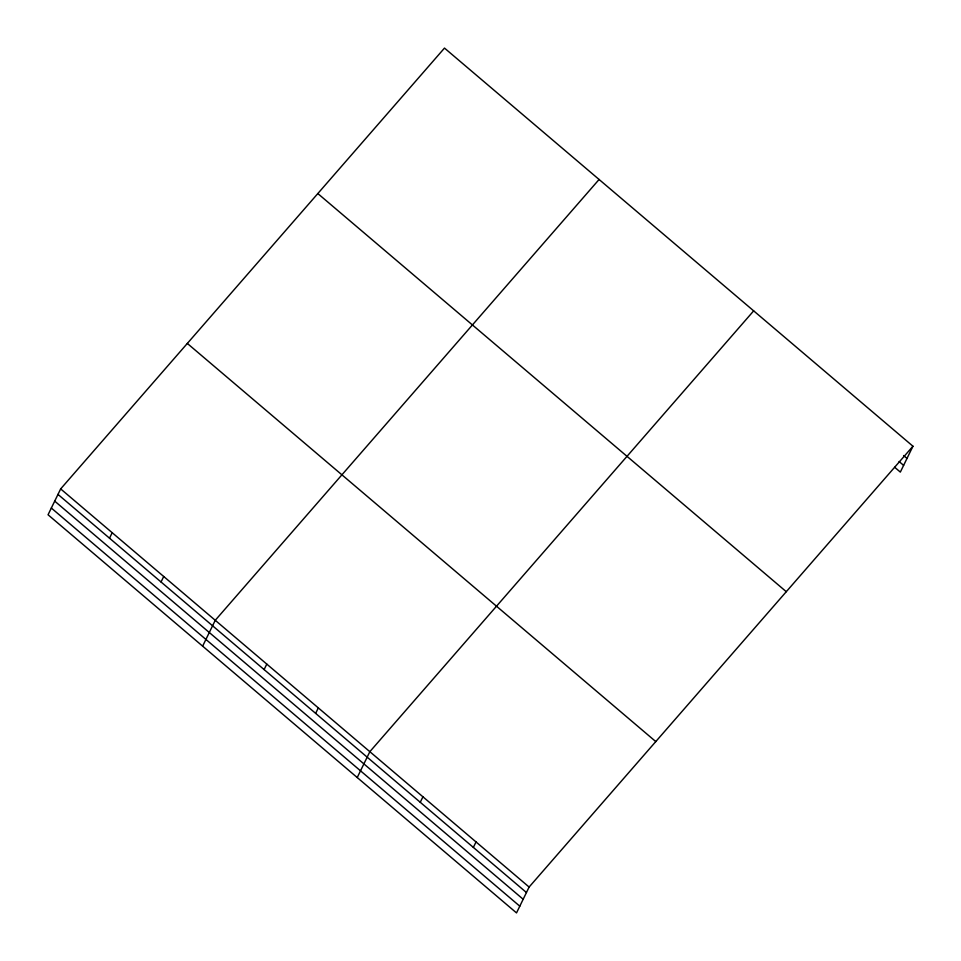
<?xml version="1.0" encoding="UTF-8"?>
<svg xmlns="http://www.w3.org/2000/svg" width="961" height="961" viewBox="0 0 961 961"><rect width="100%" height="100%" fill="white"/><g stroke="black" fill="none" stroke-linecap="round" stroke-linejoin="round"><path stroke-width="1.44" d="M60.663 488.909L48.05 514.772L516.513 912.914L529.115 887.051L912.95 446.228L444.487 48.086L60.663 488.909L529.115 887.051M109.518 538.196L112.197 532.706M161.052 581.982L163.718 576.504M202.639 646.152L215.252 620.301L599.087 179.479M264.107 669.577L266.786 664.099M315.64 713.374L318.319 707.885M357.228 777.545L369.841 751.682L753.676 310.859M420.257 802.291L422.936 796.801M473.353 847.41L476.031 841.932M912.95 446.228L900.337 472.091L894.691 467.286M903.604 455.55L906.992 458.433M899.1 461.52L903.616 465.364M317.827 193.557L786.29 591.7M187.323 343.437L655.786 741.58M57.984 494.398L526.448 892.529M54.705 501.125L523.168 899.256M51.329 508.045L519.793 906.187"/></g></svg>
